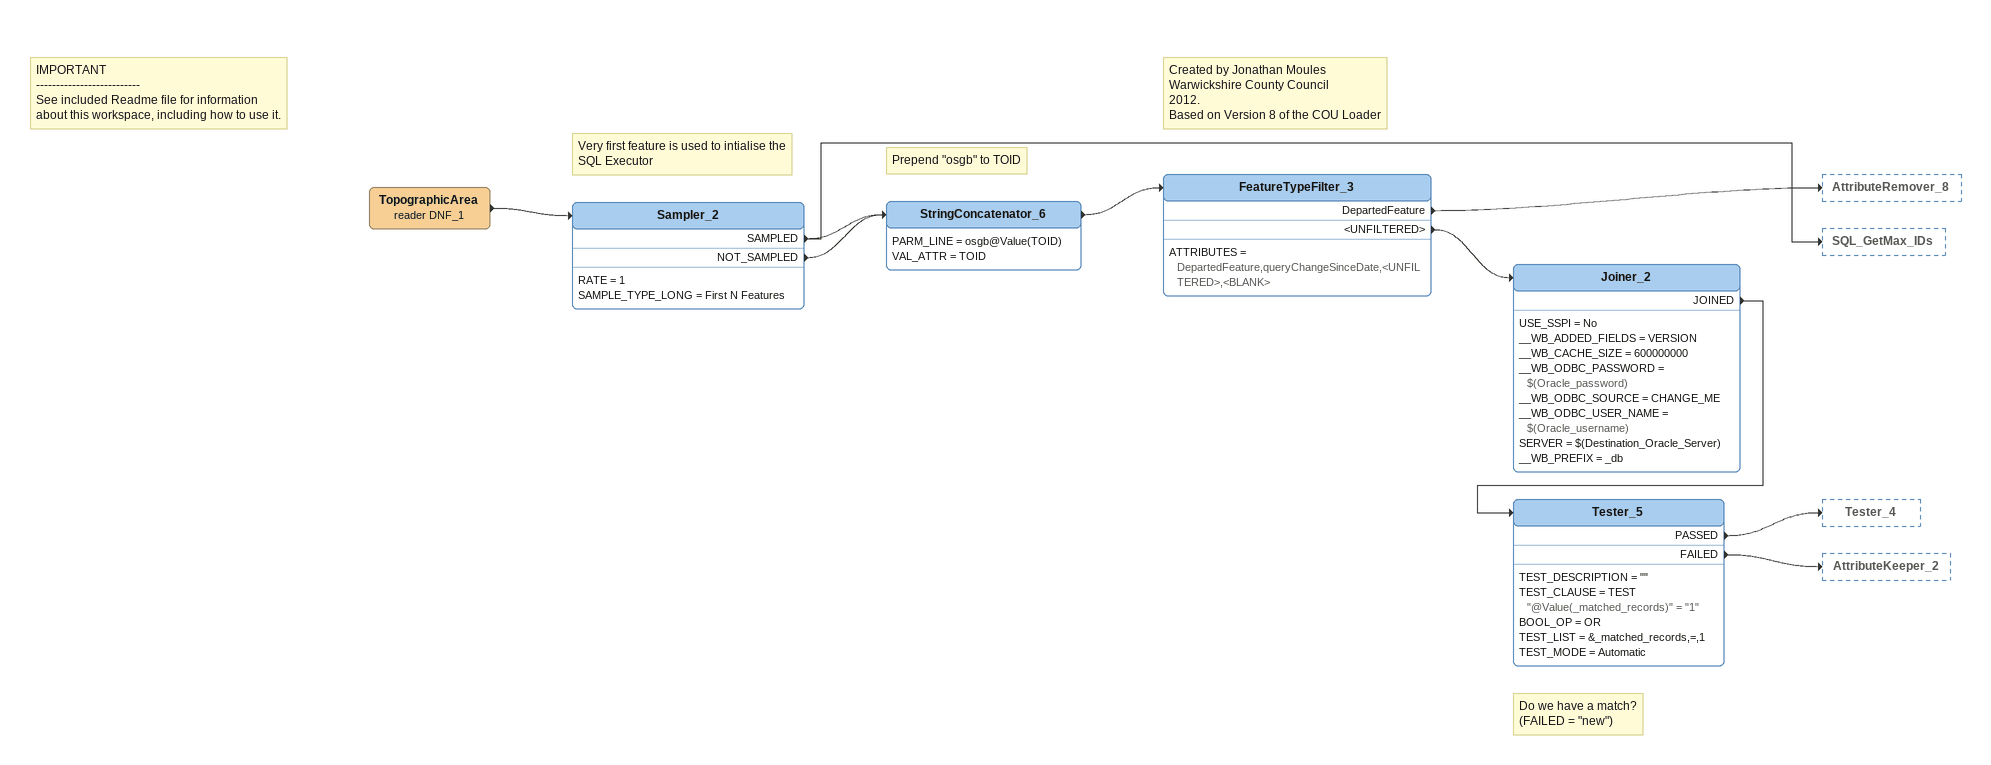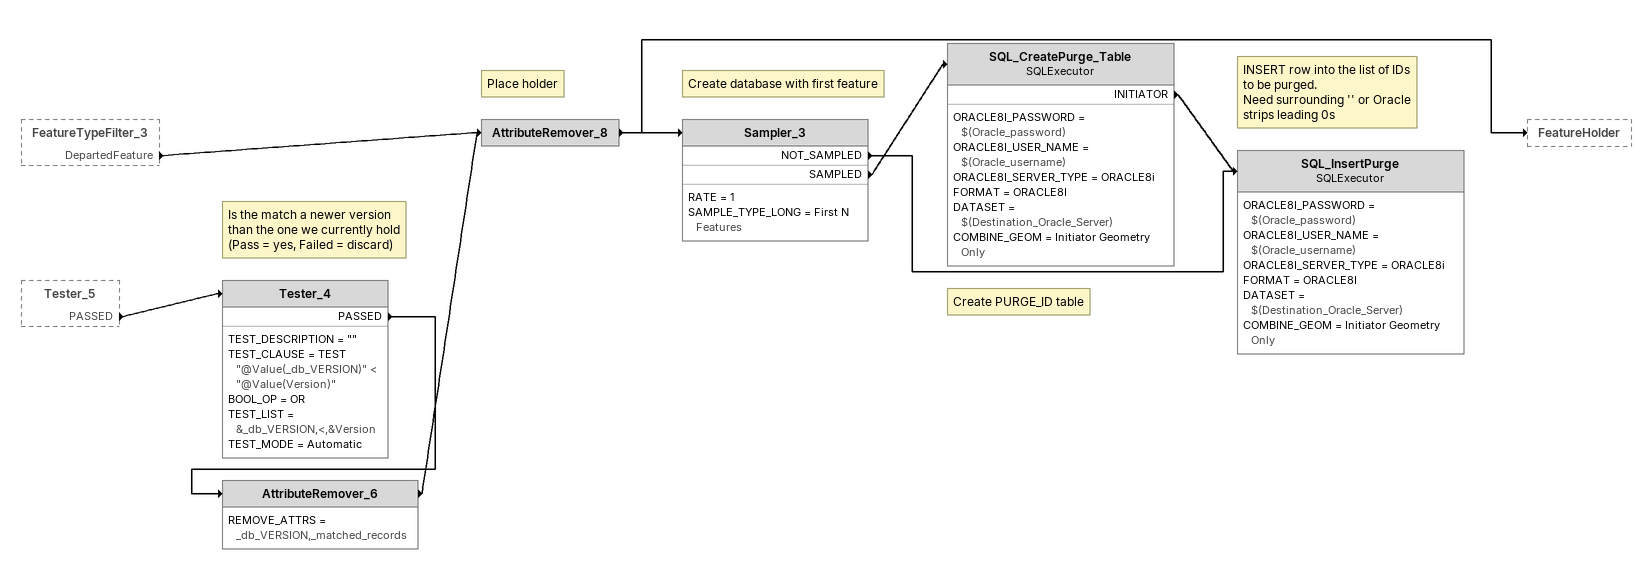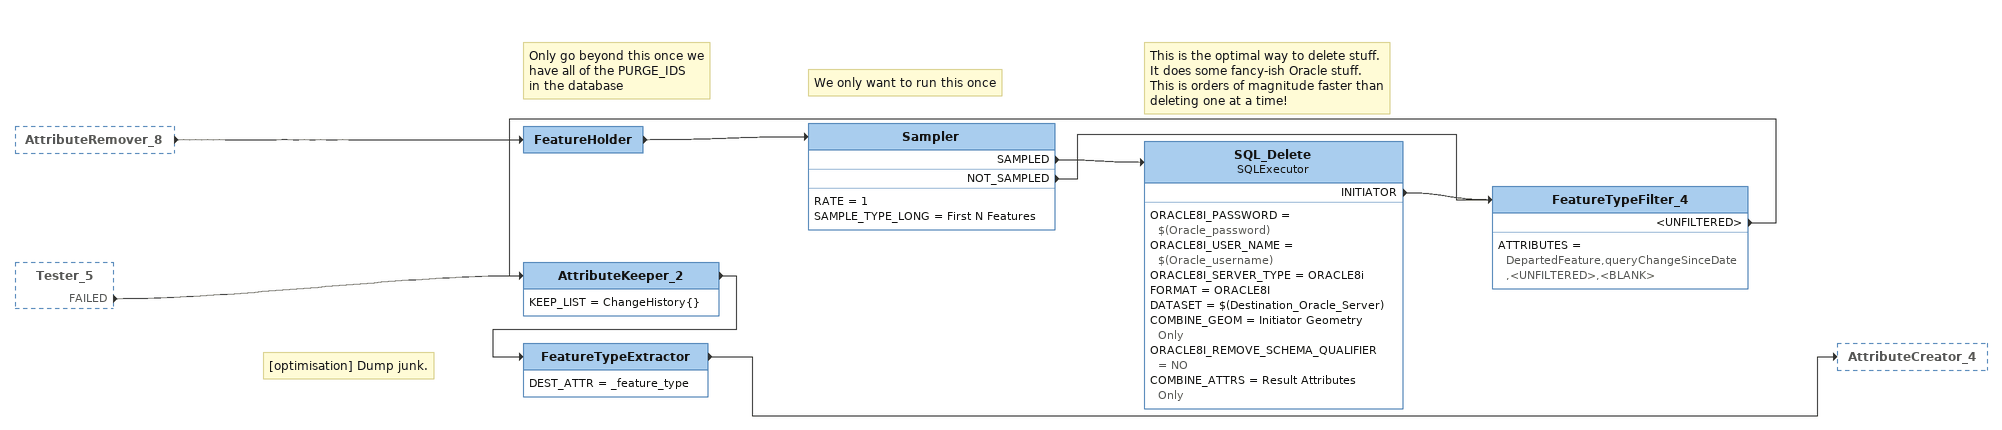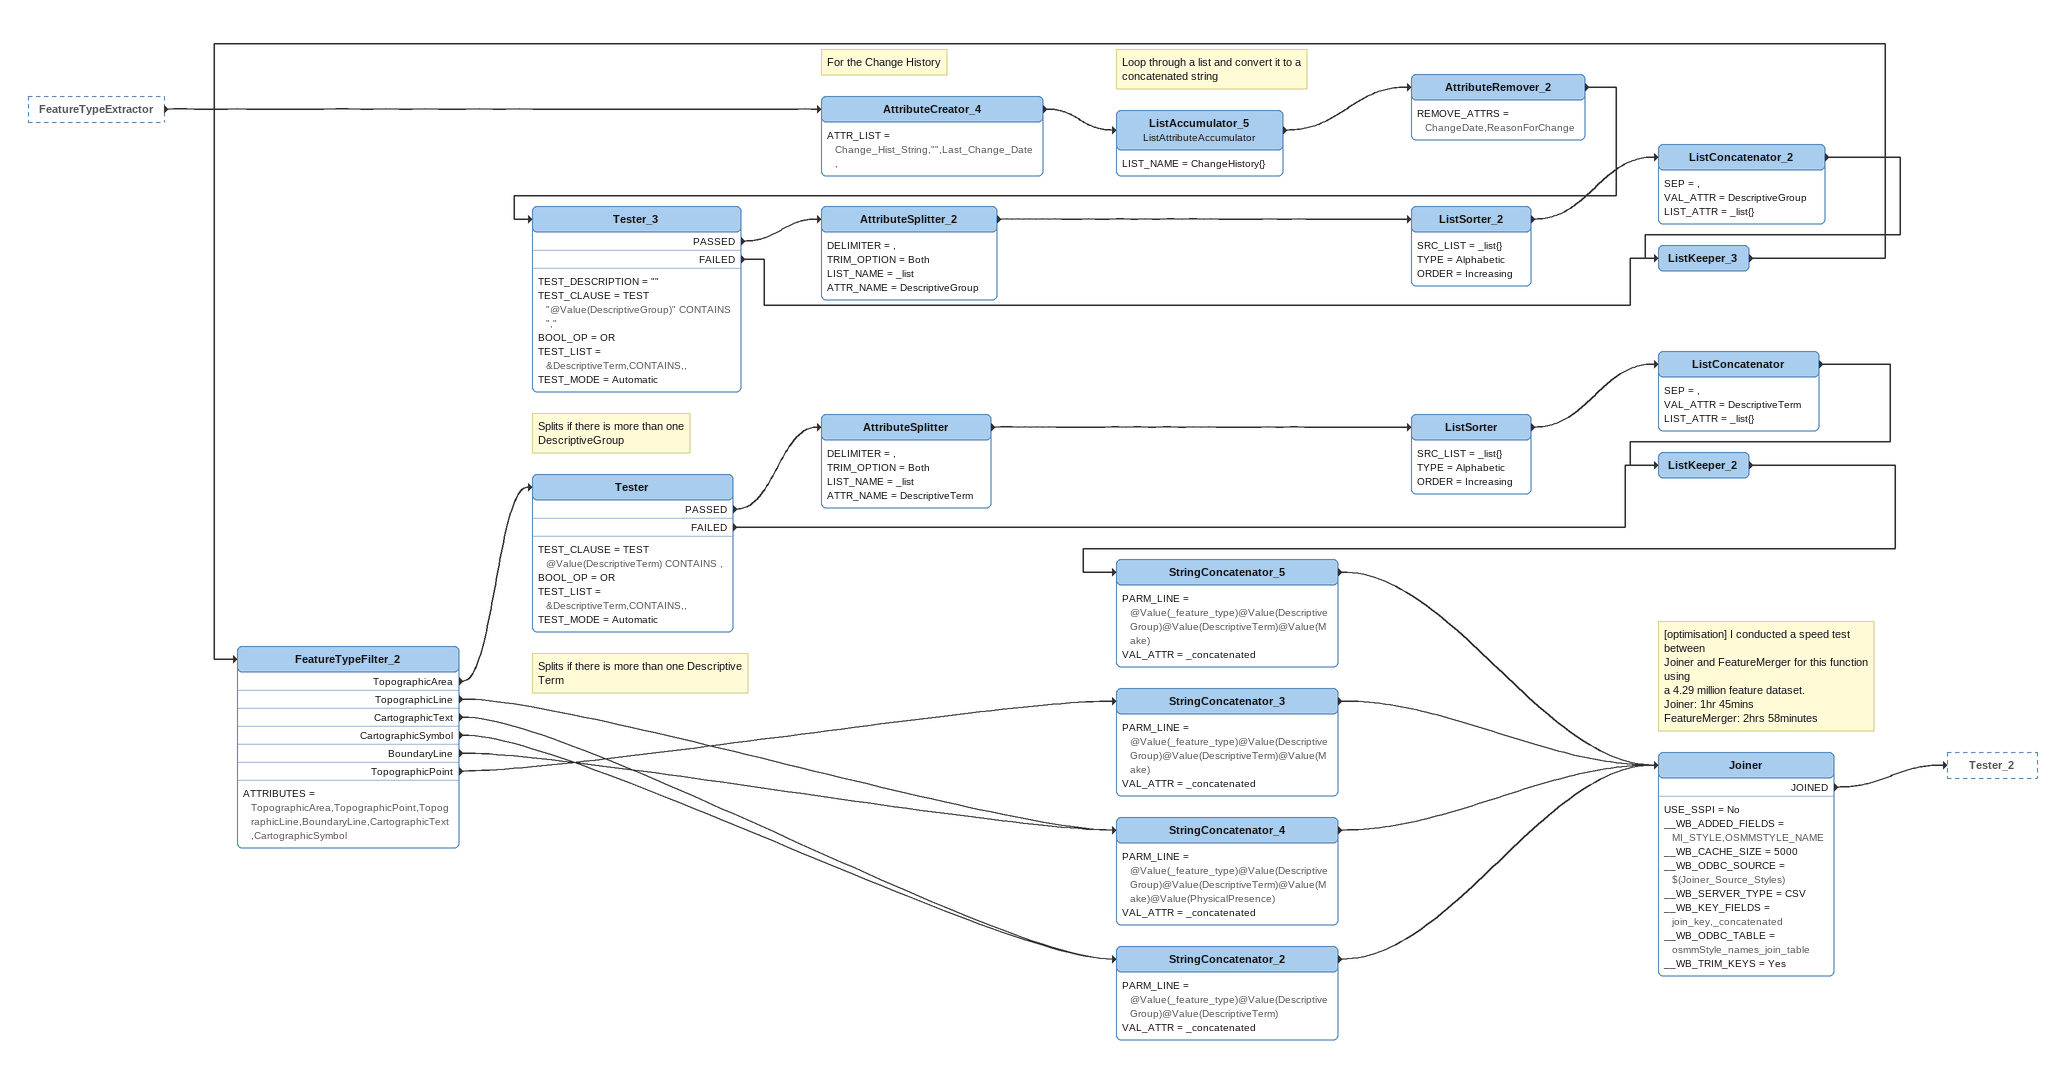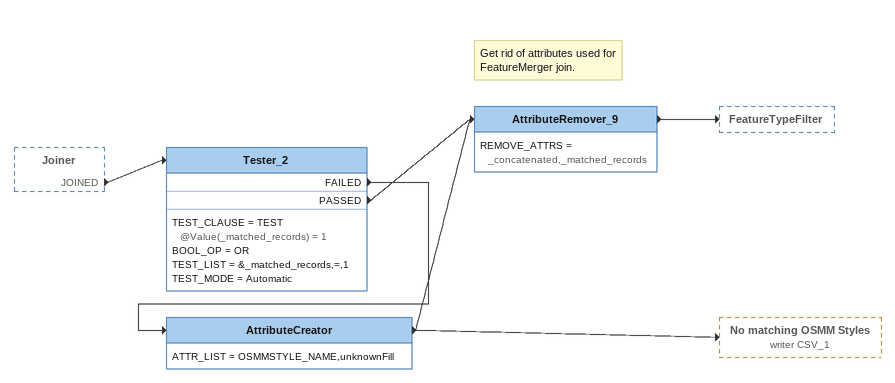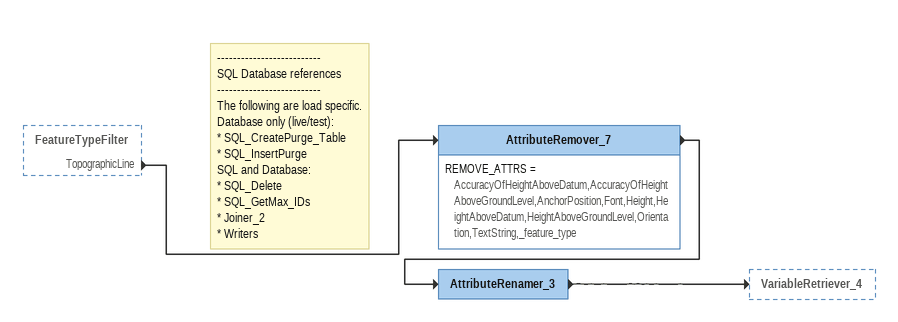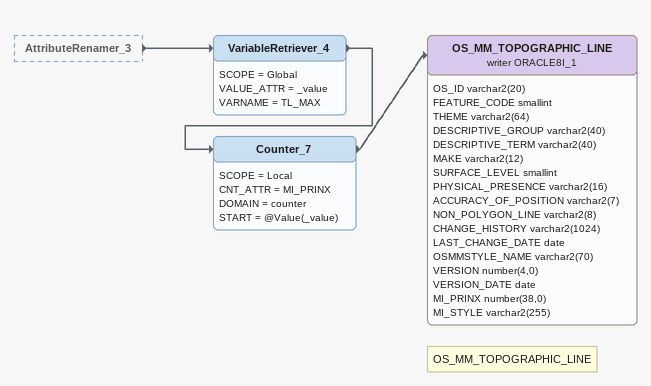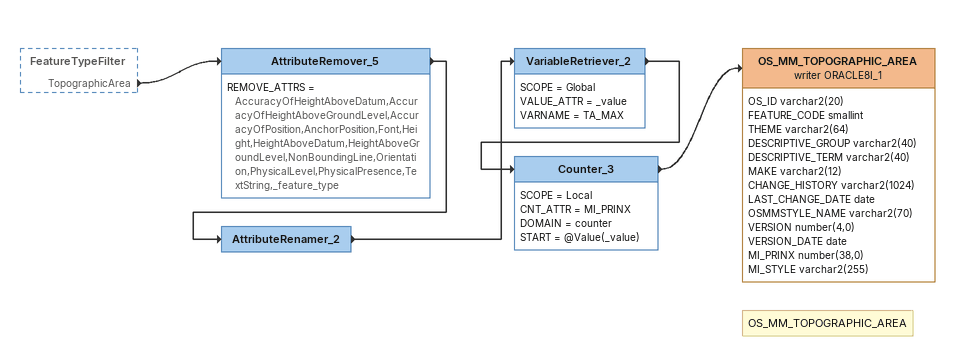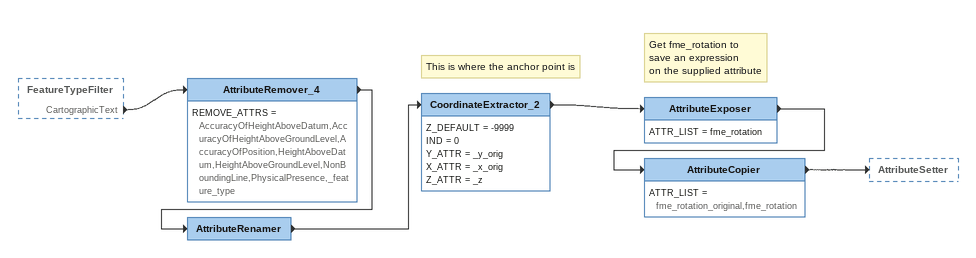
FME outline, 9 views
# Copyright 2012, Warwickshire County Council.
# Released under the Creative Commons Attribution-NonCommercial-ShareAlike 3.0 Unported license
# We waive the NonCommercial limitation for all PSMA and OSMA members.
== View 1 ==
Note: IMPORTANT / -------------------------- / See included Readme file for information / about this workspace, including how to use it.
TopographicArea (reader DNF_1)
    -> Sampler_2
Note: Very first feature is used to intialise the / SQL Executor
Sampler_2
    RATE = 1
    SAMPLE_TYPE_LONG = First N Features
    SAMPLED -> SQL_GetMax_IDs
    SAMPLED -> StringConcatenator_6
    NOT_SAMPLED -> StringConcatenator_6
Note: Prepend "osgb" to TOID
StringConcatenator_6
    PARM_LINE = osgb@Value(TOID)
    VAL_ATTR = TOID
    -> FeatureTypeFilter_3
Note: Created by Jonathan Moules / Warwickshire County Council / 2012. / Based on Version 8 of the COU Loader
FeatureTypeFilter_3
    ATTRIBUTES = DepartedFeature,queryChangeSinceDate,<UNFILTERED>,<BLANK>
    DepartedFeature -> AttributeRemover_8
    <UNFILTERED> -> Joiner_2
Joiner_2
    USE_SSPI = No
    __WB_ADDED_FIELDS = VERSION
    __WB_CACHE_SIZE = 600000000
    __WB_ODBC_PASSWORD = $(Oracle_password)
    __WB_ODBC_SOURCE = CHANGE_ME
    __WB_ODBC_USER_NAME = $(Oracle_username)
    SERVER = $(Destination_Oracle_Server)
    __WB_PREFIX = _db
    JOINED -> Tester_5
Note: Do we have a match? / (FAILED = "new")
Tester_5
    TEST_DESCRIPTION = ""
    TEST_CLAUSE = TEST "@Value(_matched_records)" = "1"
    BOOL_OP = OR
    TEST_LIST = &_matched_records,=,1
    TEST_MODE = Automatic
    PASSED -> Tester_4
    FAILED -> AttributeKeeper_2

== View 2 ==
FeatureTypeFilter_3 [outside]
    DepartedFeature -> AttributeRemover_8
Tester_5 [outside]
    PASSED -> Tester_4
Note: Is the match a newer version / than the one we currently hold / (Pass = yes, Failed = discard)
Tester_4
    TEST_DESCRIPTION = ""
    TEST_CLAUSE = TEST "@Value(_db_VERSION)" < "@Value(Version)"
    BOOL_OP = OR
    TEST_LIST = &_db_VERSION,<,&Version
    TEST_MODE = Automatic
    PASSED -> AttributeRemover_6
AttributeRemover_6
    REMOVE_ATTRS = _db_VERSION,_matched_records
    -> AttributeRemover_8
Note: Place holder
AttributeRemover_8
    -> FeatureHolder
    -> Sampler_3
Note: Create database with first feature
Sampler_3
    RATE = 1
    SAMPLE_TYPE_LONG = First N Features
    NOT_SAMPLED -> SQL_InsertPurge
    SAMPLED -> SQL_CreatePurge_Table
Note: Create PURGE_ID table
SQL_CreatePurge_Table: SQLExecutor
    ORACLE8I_PASSWORD = $(Oracle_password)
    ORACLE8I_USER_NAME = $(Oracle_username)
    ORACLE8I_SERVER_TYPE = ORACLE8i
    FORMAT = ORACLE8I
    DATASET = $(Destination_Oracle_Server)
    COMBINE_GEOM = Initiator Geometry Only
    INITIATOR -> SQL_InsertPurge
Note: INSERT row into the list of IDs / to be purged. / Need surrounding '' or Oracle / strips leading 0s
SQL_InsertPurge: SQLExecutor
    ORACLE8I_PASSWORD = $(Oracle_password)
    ORACLE8I_USER_NAME = $(Oracle_username)
    ORACLE8I_SERVER_TYPE = ORACLE8i
    FORMAT = ORACLE8I
    DATASET = $(Destination_Oracle_Server)
    COMBINE_GEOM = Initiator Geometry Only

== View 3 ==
AttributeRemover_8 [outside]
    -> FeatureHolder
Tester_5 [outside]
    FAILED -> AttributeKeeper_2
Note: Only go beyond this once we / have all of the PURGE_IDS / in the database
FeatureHolder
    -> Sampler
Note: We only want to run this once
Sampler
    RATE = 1
    SAMPLE_TYPE_LONG = First N Features
    SAMPLED -> SQL_Delete
    NOT_SAMPLED -> FeatureTypeFilter_4
Note: This is the optimal way to delete stuff. / It does some fancy-ish Oracle stuff. / This is orders of magnitude faster than / deleting one at a time!
SQL_Delete: SQLExecutor
    ORACLE8I_PASSWORD = $(Oracle_password)
    ORACLE8I_USER_NAME = $(Oracle_username)
    ORACLE8I_SERVER_TYPE = ORACLE8i
    FORMAT = ORACLE8I
    DATASET = $(Destination_Oracle_Server)
    COMBINE_GEOM = Initiator Geometry Only
    ORACLE8I_REMOVE_SCHEMA_QUALIFIER = NO
    COMBINE_ATTRS = Result Attributes Only
    INITIATOR -> FeatureTypeFilter_4
FeatureTypeFilter_4
    ATTRIBUTES = DepartedFeature,queryChangeSinceDate,<UNFILTERED>,<BLANK>
    <UNFILTERED> -> AttributeKeeper_2
Note: [optimisation] Dump junk.
AttributeKeeper_2
    KEEP_LIST = ChangeHistory{}
    -> FeatureTypeExtractor
FeatureTypeExtractor
    DEST_ATTR = _feature_type
    -> AttributeCreator_4

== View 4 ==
FeatureTypeExtractor [outside]
    -> AttributeCreator_4
Note: For the Change History
AttributeCreator_4
    ATTR_LIST = Change_Hist_String,"",Last_Change_Date,
    -> ListAccumulator_5
Note: Loop through a list and convert it to a concatenated string
ListAccumulator_5: ListAttributeAccumulator
    LIST_NAME = ChangeHistory{}
    -> AttributeRemover_2
AttributeRemover_2
    REMOVE_ATTRS = ChangeDate,ReasonForChange
    -> Tester_3
Note: Splits if there is more than one DescriptiveGroup
Tester_3
    TEST_DESCRIPTION = ""
    TEST_CLAUSE = TEST "@Value(DescriptiveGroup)" CONTAINS ","
    BOOL_OP = OR
    TEST_LIST = &DescriptiveTerm,CONTAINS,,
    TEST_MODE = Automatic
    PASSED -> AttributeSplitter_2
    FAILED -> ListKeeper_3
AttributeSplitter_2
    DELIMITER = ,
    TRIM_OPTION = Both
    LIST_NAME = _list
    ATTR_NAME = DescriptiveGroup
    -> ListSorter_2
ListSorter_2
    SRC_LIST = _list{}
    TYPE = Alphabetic
    ORDER = Increasing
    -> ListConcatenator_2
ListConcatenator_2
    SEP = ,
    VAL_ATTR = DescriptiveGroup
    LIST_ATTR = _list{}
    -> ListKeeper_3
ListKeeper_3
    -> FeatureTypeFilter_2
FeatureTypeFilter_2
    ATTRIBUTES = TopographicArea,TopographicPoint,TopographicLine,BoundaryLine,CartographicText,CartographicSymbol
    TopographicArea -> Tester
    TopographicLine -> StringConcatenator_4
    CartographicText -> StringConcatenator_2
    CartographicSymbol -> StringConcatenator_2
    BoundaryLine -> StringConcatenator_4
    TopographicPoint -> StringConcatenator_3
Note: Splits if there is more than one Descriptive Term
Tester
    TEST_CLAUSE = TEST @Value(DescriptiveTerm) CONTAINS ,
    BOOL_OP = OR
    TEST_LIST = &DescriptiveTerm,CONTAINS,,
    TEST_MODE = Automatic
    PASSED -> AttributeSplitter
    FAILED -> ListKeeper_2
AttributeSplitter
    DELIMITER = ,
    TRIM_OPTION = Both
    LIST_NAME = _list
    ATTR_NAME = DescriptiveTerm
    -> ListSorter
ListSorter
    SRC_LIST = _list{}
    TYPE = Alphabetic
    ORDER = Increasing
    -> ListConcatenator
ListConcatenator
    SEP = ,
    VAL_ATTR = DescriptiveTerm
    LIST_ATTR = _list{}
    -> ListKeeper_2
ListKeeper_2
    -> StringConcatenator_5
StringConcatenator_5
    PARM_LINE = @Value(_feature_type)@Value(DescriptiveGroup)@Value(DescriptiveTerm)@Value(Make)
    VAL_ATTR = _concatenated
    -> Joiner
StringConcatenator_3
    PARM_LINE = @Value(_feature_type)@Value(DescriptiveGroup)@Value(DescriptiveTerm)@Value(Make)
    VAL_ATTR = _concatenated
    -> Joiner
StringConcatenator_4
    PARM_LINE = @Value(_feature_type)@Value(DescriptiveGroup)@Value(DescriptiveTerm)@Value(Make)@Value(PhysicalPresence)
    VAL_ATTR = _concatenated
    -> Joiner
StringConcatenator_2
    PARM_LINE = @Value(_feature_type)@Value(DescriptiveGroup)@Value(DescriptiveTerm)
    VAL_ATTR = _concatenated
    -> Joiner
Note: [optimisation] I conducted a speed test between / Joiner and FeatureMerger for this function using / a 4.29 million feature dataset. / Joiner: 1hr 45mins / FeatureMerger: 2hrs 58minutes
Joiner
    USE_SSPI = No
    __WB_ADDED_FIELDS = MI_STYLE,OSMMSTYLE_NAME
    __WB_CACHE_SIZE = 5000
    __WB_ODBC_SOURCE = $(Joiner_Source_Styles)
    __WB_SERVER_TYPE = CSV
    __WB_KEY_FIELDS = join_key,_concatenated
    __WB_ODBC_TABLE = osmmStyle_names_join_table
    __WB_TRIM_KEYS = Yes
    JOINED -> Tester_2

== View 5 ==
Joiner [outside]
    JOINED -> Tester_2
Tester_2
    TEST_CLAUSE = TEST @Value(_matched_records) = 1
    BOOL_OP = OR
    TEST_LIST = &_matched_records,=,1
    TEST_MODE = Automatic
    FAILED -> AttributeCreator
    PASSED -> AttributeRemover_9
AttributeCreator
    ATTR_LIST = OSMMSTYLE_NAME,unknownFill
    -> No matching OSMM Styles (writer CSV_1)
    -> AttributeRemover_9
Note: Get rid of attributes used for / FeatureMerger join.
AttributeRemover_9
    REMOVE_ATTRS = _concatenated,_matched_records
    -> FeatureTypeFilter

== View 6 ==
FeatureTypeFilter [outside]
    TopographicLine -> AttributeRemover_7
Note: -------------------------- / SQL Database references / -------------------------- / The following are load specific. / Database only (live/test): / * SQL_CreatePurge_Table / * SQL_InsertPurge / SQL and Database: / * SQL_Delete / * SQL_GetMax_IDs / * Joiner_2 / * Writers
AttributeRemover_7
    REMOVE_ATTRS = AccuracyOfHeightAboveDatum,AccuracyOfHeightAboveGroundLevel,AnchorPosition,Font,Height,HeightAboveDatum,HeightAboveGroundLevel,Orientation,TextString,_feature_type
    -> AttributeRenamer_3
AttributeRenamer_3
    -> VariableRetriever_4

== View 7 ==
AttributeRenamer_3 [outside]
    -> VariableRetriever_4
VariableRetriever_4
    SCOPE = Global
    VALUE_ATTR = _value
    VARNAME = TL_MAX
    -> Counter_7
Counter_7
    SCOPE = Local
    CNT_ATTR = MI_PRINX
    DOMAIN = counter
    START = @Value(_value)
    -> OS_MM_TOPOGRAPHIC_LINE (writer ORACLE8I_1)
Note: OS_MM_TOPOGRAPHIC_LINE
OS_MM_TOPOGRAPHIC_LINE (writer ORACLE8I_1)
    attributes: OS_ID varchar2(20), FEATURE_CODE smallint, THEME varchar2(64), DESCRIPTIVE_GROUP varchar2(40), DESCRIPTIVE_TERM varchar2(40), MAKE varchar2(12), SURFACE_LEVEL smallint, PHYSICAL_PRESENCE varchar2(16), ACCURACY_OF_POSITION varchar2(7), NON_POLYGON_LINE varchar2(8), CHANGE_HISTORY varchar2(1024), LAST_CHANGE_DATE date, OSMMSTYLE_NAME varchar2(70), VERSION number(4,0), VERSION_DATE date, MI_PRINX number(38,0), MI_STYLE varchar2(255)

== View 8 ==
FeatureTypeFilter [outside]
    TopographicArea -> AttributeRemover_5
AttributeRemover_5
    REMOVE_ATTRS = AccuracyOfHeightAboveDatum,AccuracyOfHeightAboveGroundLevel,AccuracyOfPosition,AnchorPosition,Font,Height,HeightAboveDatum,HeightAboveGroundLevel,NonBoundingLine,Orientation,PhysicalLevel,PhysicalPresence,TextString,_feature_type
    -> AttributeRenamer_2
AttributeRenamer_2
    -> VariableRetriever_2
VariableRetriever_2
    SCOPE = Global
    VALUE_ATTR = _value
    VARNAME = TA_MAX
    -> Counter_3
Counter_3
    SCOPE = Local
    CNT_ATTR = MI_PRINX
    DOMAIN = counter
    START = @Value(_value)
    -> OS_MM_TOPOGRAPHIC_AREA (writer ORACLE8I_1)
Note: OS_MM_TOPOGRAPHIC_AREA
OS_MM_TOPOGRAPHIC_AREA (writer ORACLE8I_1)
    attributes: OS_ID varchar2(20), FEATURE_CODE smallint, THEME varchar2(64), DESCRIPTIVE_GROUP varchar2(40), DESCRIPTIVE_TERM varchar2(40), MAKE varchar2(12), CHANGE_HISTORY varchar2(1024), LAST_CHANGE_DATE date, OSMMSTYLE_NAME varchar2(70), VERSION number(4,0), VERSION_DATE date, MI_PRINX number(38,0), MI_STYLE varchar2(255)

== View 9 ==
FeatureTypeFilter [outside]
    CartographicText -> AttributeRemover_4
AttributeRemover_4
    REMOVE_ATTRS = AccuracyOfHeightAboveDatum,AccuracyOfHeightAboveGroundLevel,AccuracyOfPosition,HeightAboveDatum,HeightAboveGroundLevel,NonBoundingLine,PhysicalPresence,_feature_type
    -> AttributeRenamer
AttributeRenamer
    -> CoordinateExtractor_2
Note: This is where the anchor point is
CoordinateExtractor_2
    Z_DEFAULT = -9999
    IND = 0
    Y_ATTR = _y_orig
    X_ATTR = _x_orig
    Z_ATTR = _z
    -> AttributeExposer
Note: Get fme_rotation to / save an expression / on the supplied attribute
AttributeExposer
    ATTR_LIST = fme_rotation
    -> AttributeCopier
AttributeCopier
    ATTR_LIST = fme_rotation_original,fme_rotation
    -> AttributeSetter
